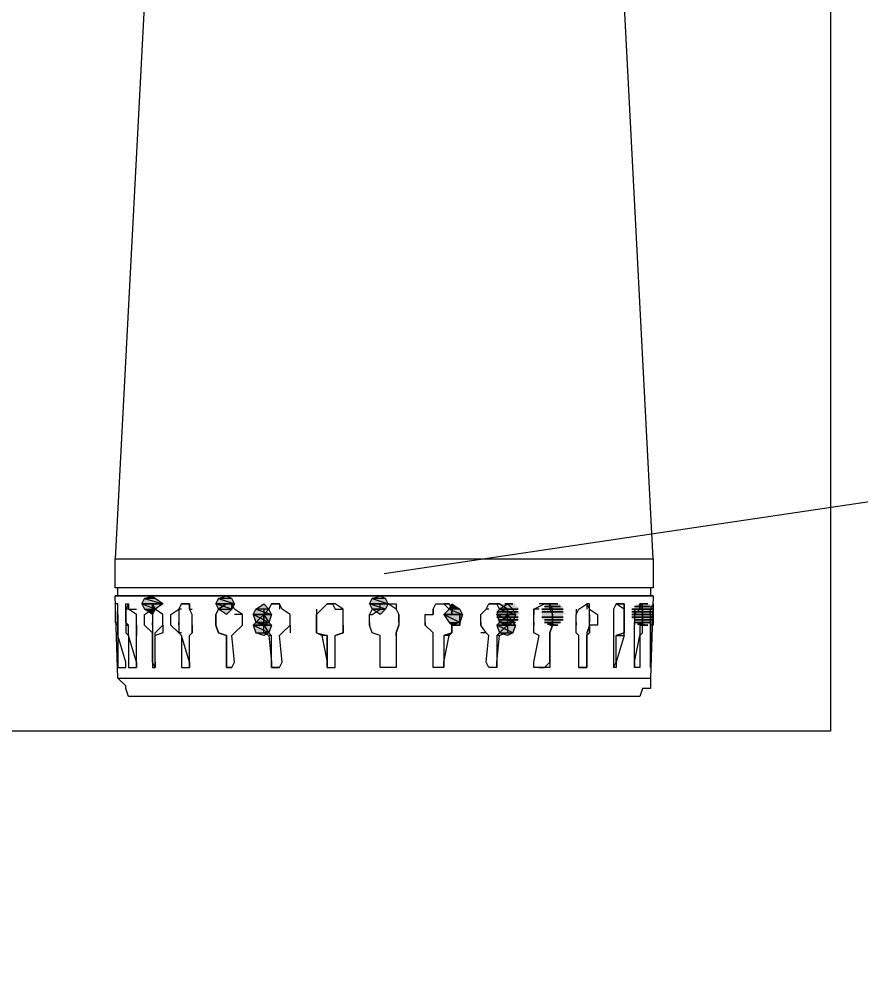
# Model space of a CAD drawing. Header units: millimetres. Extents: x -10178924 to 11692288, y -947381 to 58396.
# Drawn here: x -136140 to -135701, y 10845 to 11348 of the extents above; entities that cross this region are included whole.
import ezdxf
from ezdxf import colors
from ezdxf.entities.mleader import LeaderData, LeaderLine
from ezdxf.math import Vec2, Vec3

# ---------------------------------------------------------------- set-up
doc = ezdxf.new("R2010")
doc.units = ezdxf.units.MM
doc.layers.add('_0', color=7, linetype='Continuous', lineweight=25)
doc.layers.add('PDF _0', color=7, linetype='Continuous', lineweight=9)
doc.layers.add('_надписи канализация', color=7, linetype='Continuous')
doc.styles.add('ISOCPEUR', font='isocpeui.ttf', dxfattribs={"width": 0.9})
doc.styles.add('ТЕКСТ', font='arial.ttf', dxfattribs={"height": 200})

# ---------------------------------------------------------------- blocks, each defined once
blk = doc.blocks.new('_None')

msp = doc.modelspace()

# ---------------------------------------------------------------- linework, layer by layer
at = {"layer": 'PDF _0', "lineweight": 0}
for points in [[(-136565.39, 11759.46), (-135716.2, 11759.46), (-135716.2, 10976.65), (-136565.39, 10976.65)], [(-136089.62, 11051.34), (-136089.62, 11066.55), (-136084.09, 11066.55), (-136078.56, 11066.55), (-136070.26, 11066.55), (-136060.58, 11066.55), (-136049.51, 11066.55), (-136035.68, 11066.55), (-136017.7, 11066.55), (-136003.87, 11066.55), (-135984.51, 11066.55), (-135969.3, 11066.55), (-135948.55, 11066.55), (-135929.19, 11066.55), (-135909.82, 11066.55), (-135894.61, 11066.55), (-135876.63, 11066.55), (-135862.8, 11066.55), (-135848.97, 11066.55), (-135837.9, 11066.55), (-135824.07, 11066.55), (-135818.54, 11066.55), (-135810.24, 11066.55), (-135808.86, 11066.55), (-135808.86, 11051.34)], [(-136089.62, 11040.27), (-136089.62, 11037.51), (-136089.62, 11033.36), (-136088.24, 11031.98), (-136088.24, 11033.36), (-136088.24, 11037.51), (-136088.24, 11033.36), (-136088.24, 11031.98), (-136088.24, 11027.83), (-136088.24, 11026.44), (-136088.24, 11027.83), (-136088.24, 11031.98), (-136088.24, 11037.51), (-136088.24, 11040.27), (-136088.24, 11043.04), (-136089.62, 11043.04)], [(-136074.41, 11045.81), (-136064.73, 11043.04), (-136075.79, 11043.04)], [(-136075.79, 11043.04), (-136074.41, 11040.27), (-136068.88, 11040.27)], [(-136075.79, 11043.04), (-136064.73, 11043.04), (-136068.88, 11040.27)], [(-136070.26, 11047.19), (-136068.88, 11045.81), (-136074.41, 11045.81)], [(-136068.88, 11045.81), (-136074.41, 11045.81), (-136064.73, 11043.04)], [(-136035.68, 11045.81), (-136027.38, 11043.04), (-136037.06, 11043.04)], [(-136037.06, 11043.04), (-136035.68, 11040.27), (-136028.77, 11040.27)], [(-136037.06, 11043.04), (-136027.38, 11043.04), (-136028.77, 11040.27)], [(-136031.53, 11047.19), (-136028.77, 11045.81), (-136035.68, 11045.81)], [(-136028.77, 11045.81), (-136035.68, 11045.81), (-136027.38, 11043.04)], [(-136012.17, 11043.04), (-136009.4, 11040.27), (-136016.32, 11040.27)], [(-135955.46, 11045.81), (-135947.17, 11043.04), (-135956.85, 11043.04)], [(-135956.85, 11043.04), (-135955.46, 11040.27), (-135948.55, 11040.27)], [(-135956.85, 11043.04), (-135947.17, 11043.04), (-135948.55, 11040.27)], [(-135951.32, 11047.19), (-135948.55, 11045.81), (-135955.46, 11045.81)], [(-135948.55, 11045.81), (-135955.46, 11045.81), (-135947.17, 11043.04)], [(-135913.97, 11043.04), (-135909.82, 11040.27), (-135915.36, 11040.27)], [(-135884.93, 11043.04), (-135882.16, 11040.27), (-135889.08, 11040.27)], [(-135861.42, 11040.27), (-135862.8, 11043.04), (-135862.8, 11040.27), (-135861.42, 11037.51)], [(-135808.86, 11031.98), (-135810.24, 11031.98), (-135810.24, 11027.83), (-135810.24, 11026.44), (-135810.24, 11012.61), (-135810.24, 11009.85), (-135810.24, 11012.61), (-135810.24, 11026.44), (-135810.24, 11027.83), (-135810.24, 11031.98), (-135810.24, 11037.51), (-135810.24, 11033.36), (-135810.24, 11031.98), (-135810.24, 11033.36), (-135810.24, 11037.51), (-135810.24, 11040.27), (-135808.86, 11043.04), (-135808.86, 11040.27), (-135808.86, 11037.51)], [(-136084.09, 11037.51), (-136084.09, 11040.27), (-136084.09, 11037.51), (-136084.09, 11033.36)], [(-136074.41, 11040.27), (-136068.88, 11040.27), (-136070.26, 11037.51)], [(-136070.26, 11037.51), (-136070.26, 11033.36), (-136070.26, 11031.98), (-136070.26, 11027.83), (-136074.41, 11031.98), (-136074.41, 11033.36), (-136074.41, 11037.51), (-136070.26, 11040.27)], [(-136056.43, 11037.51), (-136056.43, 11033.36), (-136056.43, 11031.98), (-136056.43, 11027.83), (-136060.58, 11031.98), (-136060.58, 11033.36), (-136060.58, 11037.51), (-136056.43, 11040.27)], [(-136035.68, 11040.27), (-136028.77, 11040.27), (-136031.53, 11037.51)], [(-136016.32, 11040.27), (-136008.02, 11037.51), (-136017.7, 11037.51)], [(-136009.4, 11040.27), (-136016.32, 11040.27), (-136008.02, 11037.51)], [(-135955.46, 11040.27), (-135948.55, 11040.27), (-135951.32, 11037.51)], [(-135915.36, 11040.27), (-135908.44, 11037.51), (-135918.12, 11037.51)], [(-135909.82, 11040.27), (-135915.36, 11040.27), (-135908.44, 11037.51)], [(-135889.08, 11040.27), (-135880.78, 11037.51), (-135890.46, 11037.51)], [(-135882.16, 11040.27), (-135889.08, 11040.27), (-135880.78, 11037.51)], [(-135855.88, 11040.27), (-135866.95, 11040.27), (-135855.88, 11040.27)], [(-135843.44, 11026.44), (-135842.05, 11027.83), (-135842.05, 11031.98), (-135842.05, 11037.51), (-135842.05, 11040.27), (-135837.9, 11037.51), (-135837.9, 11031.98), (-135842.05, 11031.98), (-135843.44, 11027.83)], [(-135808.86, 11040.27), (-135819.93, 11040.27), (-135808.86, 11040.27)], [(-136037.06, 11033.36), (-136037.06, 11031.98), (-136035.68, 11027.83), (-136037.06, 11031.98), (-136037.06, 11033.36), (-136037.06, 11037.51)], [(-136017.7, 11037.51), (-136016.32, 11033.36), (-136009.4, 11033.36)], [(-136017.7, 11037.51), (-136008.02, 11037.51), (-136009.4, 11033.36)], [(-136016.32, 11033.36), (-136008.02, 11031.98), (-136017.7, 11031.98)], [(-136012.17, 11037.51), (-136009.4, 11033.36), (-136016.32, 11033.36)], [(-136016.32, 11033.36), (-136009.4, 11033.36), (-136012.17, 11031.98)], [(-136009.4, 11033.36), (-136016.32, 11033.36), (-136008.02, 11031.98)], [(-136012.17, 11033.36), (-136012.17, 11031.98), (-136012.17, 11033.36), (-136012.17, 11037.51)], [(-135984.51, 11033.36), (-135984.51, 11031.98), (-135984.51, 11027.83), (-135984.51, 11031.98), (-135984.51, 11033.36), (-135984.51, 11037.51)], [(-135918.12, 11037.51), (-135915.36, 11033.36), (-135909.82, 11033.36)], [(-135918.12, 11037.51), (-135908.44, 11037.51), (-135909.82, 11033.36)], [(-135915.36, 11033.36), (-135909.82, 11033.36), (-135913.97, 11031.98)], [(-135890.46, 11037.51), (-135889.08, 11033.36), (-135882.16, 11033.36)], [(-135890.46, 11037.51), (-135880.78, 11037.51), (-135882.16, 11033.36)], [(-135889.08, 11033.36), (-135880.78, 11031.98), (-135890.46, 11031.98)], [(-135884.93, 11037.51), (-135882.16, 11033.36), (-135889.08, 11033.36)], [(-135882.16, 11033.36), (-135889.08, 11033.36), (-135880.78, 11031.98)], [(-135889.08, 11033.36), (-135882.16, 11033.36), (-135884.93, 11031.98)], [(-135880.78, 11033.36), (-135887.69, 11033.36), (-135880.78, 11033.36)], [(-135855.88, 11034.74), (-135865.57, 11034.74), (-135855.88, 11034.74)], [(-135862.8, 11026.44), (-135862.8, 11027.83), (-135861.42, 11031.98), (-135861.42, 11037.51), (-135861.42, 11031.98), (-135862.8, 11027.83)], [(-135808.86, 11034.74), (-135818.54, 11034.74), (-135808.86, 11034.74)], [(-135815.78, 11026.44), (-135814.39, 11027.83), (-135814.39, 11031.98), (-135814.39, 11037.51), (-135814.39, 11031.98), (-135815.78, 11031.98), (-135815.78, 11027.83)], [(-136070.26, 11026.44), (-136070.26, 11027.83), (-136070.26, 11026.44), (-136070.26, 11012.61)], [(-136031.53, 11026.44), (-136031.53, 11012.61), (-136031.53, 11009.85), (-136031.53, 11012.61), (-136031.53, 11026.44), (-136035.68, 11027.83)], [(-136017.7, 11031.98), (-136016.32, 11027.83), (-136009.4, 11027.83)], [(-136017.7, 11031.98), (-136008.02, 11031.98), (-136009.4, 11027.83)], [(-136016.32, 11027.83), (-136009.4, 11027.83), (-136012.17, 11026.44)], [(-135890.46, 11031.98), (-135889.08, 11027.83), (-135882.16, 11027.83)], [(-135890.46, 11031.98), (-135880.78, 11031.98), (-135882.16, 11027.83)], [(-135889.08, 11027.83), (-135882.16, 11027.83), (-135884.93, 11026.44)], [(-135882.16, 11031.98), (-135886.31, 11031.98), (-135882.16, 11031.98)], [(-135858.65, 11031.98), (-135862.8, 11031.98), (-135858.65, 11031.98)], [(-135811.63, 11031.98), (-135815.78, 11031.98), (-135811.63, 11031.98)], [(-136084.09, 11009.85), (-136084.09, 11012.61), (-136088.24, 11026.44), (-136088.24, 11012.61), (-136088.24, 11009.85)], [(-135865.57, 11009.85), (-135862.8, 11012.61), (-135862.8, 11026.44), (-135862.8, 11012.61), (-135862.8, 11009.85)], [(-135843.44, 11012.61), (-135843.44, 11009.85), (-135843.44, 11012.61), (-135843.44, 11026.44)], [(-135828.22, 11026.44), (-135824.07, 11026.44), (-135828.22, 11012.61)]]:
    msp.add_lwpolyline(points, close=True, dxfattribs=at)
for points in [[(-135808.86, 11066.55), (-135824.07, 11358.38), (-135824.07, 11361.14), (-135824.07, 11363.91), (-135828.22, 11363.91), (-136070.26, 11363.91), (-136074.41, 11361.14), (-136074.41, 11358.38), (-136089.62, 11066.55)], [(-136088.24, 11047.19), (-136088.24, 11051.34)], [(-135810.24, 11051.34), (-135810.24, 11047.19)], [(-136088.24, 11004.32), (-136089.62, 11047.19), (-136088.24, 11047.19), (-136084.09, 11047.19), (-136078.56, 11047.19), (-136070.26, 11047.19), (-136064.73, 11047.19), (-136055.04, 11047.19), (-136042.6, 11047.19), (-136031.53, 11047.19), (-136017.7, 11047.19), (-136008.02, 11047.19), (-135990.04, 11047.19), (-135978.98, 11047.19), (-135965.15, 11047.19), (-135948.55, 11047.19), (-135931.95, 11047.19), (-135918.12, 11047.19), (-135904.29, 11047.19), (-135890.46, 11047.19), (-135876.63, 11047.19), (-135862.8, 11047.19), (-135854.5, 11047.19), (-135843.44, 11047.19), (-135833.76, 11047.19), (-135824.07, 11047.19), (-135818.54, 11047.19), (-135814.39, 11047.19), (-135810.24, 11047.19), (-135808.86, 11047.19), (-135810.24, 11004.32), (-135810.24, 11000.17), (-135810.24, 10998.78), (-135814.39, 10998.78), (-135815.78, 10994.63), (-135818.54, 10994.63), (-135821.31, 10994.63), (-135828.22, 10994.63), (-135833.76, 10994.63), (-135842.05, 10994.63), (-135843.44, 10994.63), (-135851.74, 10994.63), (-135854.5, 10994.63), (-135861.42, 10994.63), (-135865.57, 10994.63), (-135871.1, 10994.63), (-135876.63, 10994.63), (-135882.16, 10994.63), (-135889.08, 10994.63), (-135894.61, 10994.63), (-135898.76, 10994.63), (-135904.29, 10994.63), (-135909.82, 10994.63), (-135918.12, 10994.63), (-135923.65, 10994.63), (-135929.19, 10994.63), (-135936.1, 10994.63), (-135941.63, 10994.63), (-135947.17, 10994.63), (-135951.32, 10994.63), (-135956.85, 10994.63), (-135965.15, 10994.63), (-135970.68, 10994.63), (-135976.21, 10994.63), (-135981.74, 10994.63), (-135988.66, 10994.63), (-135994.19, 10994.63), (-135998.34, 10994.63), (-136003.87, 10994.63), (-136012.17, 10994.63), (-136017.7, 10994.63), (-136023.23, 10994.63), (-136028.77, 10994.63), (-136035.68, 10994.63), (-136041.21, 10994.63), (-136045.36, 10994.63), (-136050.9, 10994.63), (-136056.43, 10994.63), (-136064.73, 10994.63), (-136070.26, 10994.63), (-136075.79, 10994.63), (-136082.71, 10994.63), (-136084.09, 10998.78), (-136084.09, 11000.17), (-136088.24, 11004.32), (-136084.09, 11004.32), (-136078.56, 11004.32), (-136074.41, 11004.32), (-136068.88, 11004.32), (-136060.58, 11004.32), (-136050.9, 11004.32), (-136041.21, 11004.32), (-136031.53, 11004.32), (-136017.7, 11004.32), (-136003.87, 11004.32), (-135990.04, 11004.32), (-135978.98, 11004.32), (-135965.15, 11004.32), (-135948.55, 11004.32), (-135936.1, 11004.32), (-135918.12, 11004.32), (-135904.29, 11004.32), (-135890.46, 11004.32), (-135880.78, 11004.32), (-135865.57, 11004.32), (-135857.27, 11004.32), (-135847.59, 11004.32), (-135837.9, 11004.32), (-135829.61, 11004.32), (-135824.07, 11004.32), (-135818.54, 11004.32), (-135814.39, 11004.32), (-135810.24, 11004.32)], [(-135808.86, 11047.19), (-136089.62, 11047.19)], [(-136084.09, 11033.36), (-136084.09, 11031.98), (-136082.71, 11031.98), (-136084.09, 11033.36), (-136084.09, 11031.98), (-136084.09, 11027.83), (-136082.71, 11026.44), (-136082.71, 11012.61), (-136082.71, 11009.85), (-136078.56, 11009.85), (-136078.56, 11012.61), (-136078.56, 11009.85), (-136078.56, 11012.61), (-136078.56, 11026.44), (-136078.56, 11027.83), (-136078.56, 11031.98), (-136078.56, 11037.51), (-136082.71, 11040.27), (-136082.71, 11043.04), (-136084.09, 11040.27), (-136084.09, 11043.04), (-136082.71, 11043.04), (-136082.71, 11040.27), (-136078.56, 11040.27)], [(-136068.88, 11012.61), (-136068.88, 11009.85), (-136070.26, 11012.61), (-136070.26, 11009.85), (-136068.88, 11009.85), (-136068.88, 11012.61), (-136068.88, 11026.44), (-136068.88, 11027.83), (-136064.73, 11031.98), (-136064.73, 11037.51), (-136068.88, 11040.27), (-136070.26, 11043.04), (-136070.26, 11040.27), (-136070.26, 11043.04), (-136068.88, 11040.27)], [(-136050.9, 11012.61), (-136055.04, 11026.44), (-136056.43, 11027.83), (-136055.04, 11026.44), (-136055.04, 11012.61), (-136055.04, 11009.85), (-136050.9, 11009.85), (-136050.9, 11012.61), (-136050.9, 11009.85), (-136050.9, 11012.61), (-136050.9, 11026.44), (-136049.51, 11027.83), (-136049.51, 11031.98), (-136049.51, 11037.51), (-136050.9, 11040.27), (-136050.9, 11043.04), (-136055.04, 11043.04), (-136050.9, 11043.04), (-136050.9, 11040.27), (-136049.51, 11040.27)], [(-136056.43, 11040.27), (-136055.04, 11043.04), (-136056.43, 11040.27)], [(-136035.68, 11040.27), (-136031.53, 11043.04), (-136035.68, 11040.27)], [(-136028.77, 11009.85), (-136031.53, 11009.85), (-136028.77, 11009.85), (-136027.38, 11012.61), (-136028.77, 11026.44), (-136027.38, 11027.83), (-136023.23, 11031.98), (-136023.23, 11037.51), (-136027.38, 11040.27), (-136028.77, 11043.04), (-136031.53, 11043.04)], [(-136028.77, 11040.27), (-136028.77, 11043.04)], [(-136009.4, 11040.27), (-136008.02, 11043.04), (-136009.4, 11040.27)], [(-136003.87, 11009.85), (-136008.02, 11009.85), (-136003.87, 11009.85), (-136002.49, 11012.61), (-136003.87, 11026.44), (-136002.49, 11027.83), (-135998.34, 11031.98), (-135998.34, 11037.51), (-136002.49, 11040.27), (-136003.87, 11043.04), (-136008.02, 11043.04), (-136003.87, 11043.04), (-136003.87, 11040.27)], [(-135981.74, 11040.27), (-135978.98, 11043.04), (-135981.74, 11040.27)], [(-135978.98, 11009.85), (-135976.21, 11009.85), (-135974.83, 11009.85), (-135974.83, 11012.61), (-135974.83, 11026.44), (-135970.68, 11027.83), (-135970.68, 11031.98), (-135970.68, 11037.51), (-135970.68, 11040.27), (-135974.83, 11043.04), (-135978.98, 11043.04), (-135976.21, 11043.04), (-135974.83, 11040.27), (-135970.68, 11040.27)], [(-135943.02, 11026.44), (-135943.02, 11012.61), (-135943.02, 11009.85), (-135947.17, 11009.85), (-135948.55, 11009.85), (-135951.32, 11009.85), (-135951.32, 11012.61), (-135951.32, 11026.44), (-135955.46, 11027.83), (-135956.85, 11031.98), (-135956.85, 11033.36), (-135956.85, 11037.51), (-135955.46, 11037.51), (-135951.32, 11040.27), (-135951.32, 11043.04), (-135948.55, 11043.04), (-135943.02, 11043.04), (-135943.02, 11040.27), (-135941.63, 11037.51), (-135941.63, 11031.98), (-135943.02, 11027.83), (-135943.02, 11026.44), (-135943.02, 11027.83), (-135941.63, 11031.98)], [(-135943.02, 11040.27), (-135947.17, 11043.04), (-135948.55, 11043.04)], [(-135918.12, 11009.85), (-135918.12, 11012.61), (-135915.36, 11026.44), (-135918.12, 11026.44), (-135918.12, 11012.61), (-135918.12, 11009.85), (-135922.27, 11009.85), (-135923.65, 11009.85), (-135923.65, 11012.61), (-135923.65, 11026.44), (-135923.65, 11027.83), (-135927.8, 11031.98), (-135927.8, 11033.36), (-135927.8, 11037.51), (-135923.65, 11037.51), (-135923.65, 11040.27), (-135922.27, 11043.04), (-135918.12, 11043.04), (-135915.36, 11043.04), (-135913.97, 11040.27), (-135915.36, 11043.04), (-135918.12, 11043.04), (-135915.36, 11040.27), (-135913.97, 11040.27), (-135913.97, 11037.51), (-135913.97, 11040.27)], [(-135890.46, 11012.61), (-135890.46, 11009.85), (-135890.46, 11012.61), (-135889.08, 11026.44), (-135890.46, 11026.44), (-135890.46, 11012.61), (-135890.46, 11009.85), (-135894.61, 11009.85), (-135895.99, 11012.61), (-135894.61, 11026.44), (-135895.99, 11027.83), (-135898.76, 11031.98), (-135898.76, 11033.36), (-135898.76, 11037.51), (-135895.99, 11040.27), (-135894.61, 11043.04), (-135890.46, 11043.04), (-135889.08, 11043.04), (-135890.46, 11043.04)], [(-135884.93, 11040.27), (-135889.08, 11040.27), (-135890.46, 11043.04), (-135894.61, 11043.04)], [(-135889.08, 11043.04), (-135884.93, 11040.27), (-135889.08, 11043.04)], [(-135882.16, 11043.04), (-135886.31, 11043.04), (-135882.16, 11043.04)], [(-135868.33, 11009.85), (-135865.57, 11009.85), (-135868.33, 11009.85), (-135871.1, 11009.85), (-135871.1, 11012.61), (-135868.33, 11026.44), (-135871.1, 11027.83), (-135871.1, 11031.98), (-135871.1, 11033.36), (-135871.1, 11037.51), (-135871.1, 11040.27), (-135865.57, 11043.04), (-135862.8, 11043.04), (-135865.57, 11043.04)], [(-135862.8, 11040.27), (-135862.8, 11043.04), (-135865.57, 11043.04), (-135868.33, 11043.04)], [(-135858.65, 11043.04), (-135862.8, 11043.04), (-135858.65, 11043.04)], [(-135843.44, 11009.85), (-135847.59, 11009.85), (-135843.44, 11009.85), (-135847.59, 11009.85), (-135847.59, 11012.61), (-135847.59, 11026.44), (-135848.97, 11027.83), (-135848.97, 11031.98), (-135848.97, 11033.36), (-135848.97, 11037.51), (-135847.59, 11040.27), (-135843.44, 11043.04), (-135842.05, 11040.27), (-135842.05, 11043.04), (-135843.44, 11043.04), (-135843.44, 11040.27)], [(-135824.07, 11040.27), (-135828.22, 11043.04), (-135824.07, 11043.04), (-135828.22, 11043.04), (-135829.61, 11040.27), (-135829.61, 11037.51), (-135829.61, 11033.36), (-135829.61, 11031.98), (-135829.61, 11027.83), (-135829.61, 11026.44), (-135829.61, 11012.61), (-135829.61, 11009.85), (-135828.22, 11012.61), (-135828.22, 11009.85), (-135829.61, 11009.85)], [(-135824.07, 11026.44), (-135824.07, 11027.83), (-135824.07, 11031.98), (-135824.07, 11037.51), (-135824.07, 11040.27), (-135824.07, 11043.04), (-135824.07, 11040.27), (-135824.07, 11037.51), (-135824.07, 11031.98), (-135824.07, 11027.83), (-135828.22, 11026.44), (-135824.07, 11027.83), (-135824.07, 11031.98)], [(-135815.78, 11040.27), (-135815.78, 11043.04), (-135814.39, 11040.27), (-135814.39, 11043.04), (-135815.78, 11043.04), (-135815.78, 11040.27), (-135818.54, 11037.51), (-135818.54, 11033.36), (-135818.54, 11031.98)], [(-135811.63, 11043.04), (-135815.78, 11043.04), (-135811.63, 11043.04)], [(-136082.71, 11040.27), (-136084.09, 11040.27), (-136084.09, 11037.51)], [(-136070.26, 11040.27), (-136070.26, 11037.51)], [(-136055.04, 11040.27), (-136056.43, 11040.27), (-136056.43, 11037.51)], [(-136037.06, 11037.51), (-136035.68, 11040.27), (-136037.06, 11037.51)], [(-136035.68, 11040.27), (-136037.06, 11037.51)], [(-136012.17, 11037.51), (-136009.4, 11040.27), (-136012.17, 11037.51)], [(-136012.17, 11040.27), (-136012.17, 11037.51)], [(-135984.51, 11037.51), (-135981.74, 11040.27), (-135984.51, 11037.51)], [(-135984.51, 11040.27), (-135984.51, 11037.51)], [(-135951.32, 11040.27), (-135955.46, 11040.27), (-135956.85, 11037.51)], [(-135923.65, 11040.27), (-135923.65, 11037.51)], [(-135894.61, 11040.27), (-135895.99, 11040.27), (-135898.76, 11037.51)], [(-135879.4, 11038.89), (-135890.46, 11038.89), (-135879.4, 11038.89)], [(-135879.4, 11038.89), (-135890.46, 11038.89), (-135879.4, 11038.89)], [(-135879.4, 11040.27), (-135889.08, 11040.27), (-135879.4, 11040.27)], [(-135879.4, 11040.27), (-135889.08, 11040.27), (-135879.4, 11040.27)], [(-135884.93, 11040.27), (-135884.93, 11037.51), (-135884.93, 11040.27)], [(-135868.33, 11040.27), (-135871.1, 11040.27), (-135871.1, 11037.51)], [(-135855.88, 11038.89), (-135866.95, 11038.89), (-135855.88, 11038.89)], [(-135855.88, 11038.89), (-135866.95, 11038.89), (-135855.88, 11038.89)], [(-135857.27, 11041.66), (-135865.57, 11041.66), (-135857.27, 11041.66)], [(-135848.97, 11040.27), (-135848.97, 11037.51)], [(-135829.61, 11040.27), (-135829.61, 11037.51)], [(-135808.86, 11038.89), (-135819.93, 11038.89), (-135808.86, 11038.89)], [(-135808.86, 11038.89), (-135819.93, 11038.89), (-135808.86, 11038.89)], [(-135810.24, 11041.66), (-135818.54, 11041.66), (-135810.24, 11041.66)], [(-135818.54, 11040.27), (-135818.54, 11037.51)], [(-135814.39, 11040.27), (-135814.39, 11037.51), (-135814.39, 11040.27)], [(-136078.56, 11033.36), (-136078.56, 11037.51)], [(-136070.26, 11031.98), (-136070.26, 11033.36)], [(-136064.73, 11033.36), (-136064.73, 11037.51)], [(-136056.43, 11031.98), (-136056.43, 11033.36)], [(-136049.51, 11033.36), (-136049.51, 11037.51)], [(-136037.06, 11031.98), (-136037.06, 11033.36)], [(-136023.23, 11033.36), (-136023.23, 11037.51), (-136027.38, 11037.51)], [(-136012.17, 11031.98), (-136012.17, 11033.36)], [(-135998.34, 11033.36), (-135998.34, 11037.51)], [(-135984.51, 11031.98), (-135984.51, 11033.36)], [(-135970.68, 11033.36), (-135970.68, 11037.51)], [(-135956.85, 11033.36), (-135956.85, 11031.98)], [(-135941.63, 11033.36), (-135941.63, 11037.51)], [(-135927.8, 11033.36), (-135927.8, 11031.98)], [(-135915.36, 11026.44), (-135913.97, 11027.83), (-135913.97, 11031.98), (-135909.82, 11031.98), (-135909.82, 11037.51), (-135909.82, 11031.98), (-135913.97, 11031.98), (-135913.97, 11027.83), (-135918.12, 11026.44), (-135913.97, 11027.83), (-135913.97, 11031.98), (-135909.82, 11031.98)], [(-135913.97, 11037.51), (-135909.82, 11037.51), (-135913.97, 11037.51)], [(-135909.82, 11033.36), (-135909.82, 11037.51)], [(-135898.76, 11033.36), (-135898.76, 11031.98)], [(-135889.08, 11027.83), (-135890.46, 11026.44), (-135889.08, 11027.83), (-135884.93, 11031.98), (-135884.93, 11037.51), (-135884.93, 11031.98), (-135884.93, 11027.83), (-135889.08, 11026.44)], [(-135879.4, 11036.13), (-135890.46, 11036.13), (-135879.4, 11036.13)], [(-135879.4, 11036.13), (-135890.46, 11036.13), (-135879.4, 11036.13)], [(-135879.4, 11034.74), (-135889.08, 11034.74), (-135879.4, 11034.74)], [(-135879.4, 11034.74), (-135889.08, 11034.74), (-135879.4, 11034.74)], [(-135884.93, 11033.36), (-135884.93, 11037.51)], [(-135871.1, 11033.36), (-135871.1, 11031.98)], [(-135855.88, 11036.13), (-135866.95, 11036.13), (-135855.88, 11036.13)], [(-135855.88, 11036.13), (-135866.95, 11036.13), (-135855.88, 11036.13)], [(-135857.27, 11033.36), (-135865.57, 11033.36), (-135857.27, 11033.36)], [(-135857.27, 11033.36), (-135865.57, 11033.36), (-135857.27, 11033.36)], [(-135861.42, 11033.36), (-135861.42, 11037.51)], [(-135848.97, 11033.36), (-135848.97, 11031.98)], [(-135842.05, 11037.51), (-135842.05, 11033.36)], [(-135829.61, 11033.36), (-135829.61, 11031.98)], [(-135824.07, 11037.51), (-135824.07, 11033.36)], [(-135808.86, 11037.51), (-135819.93, 11037.51), (-135808.86, 11037.51)], [(-135808.86, 11036.13), (-135819.93, 11036.13), (-135808.86, 11036.13)], [(-135808.86, 11036.13), (-135819.93, 11036.13), (-135808.86, 11036.13)], [(-135818.54, 11012.61), (-135815.78, 11026.44), (-135815.78, 11012.61), (-135815.78, 11009.85), (-135818.54, 11009.85), (-135818.54, 11012.61), (-135818.54, 11026.44), (-135818.54, 11027.83), (-135818.54, 11031.98), (-135818.54, 11033.36)], [(-135810.24, 11033.36), (-135818.54, 11033.36), (-135810.24, 11033.36)], [(-135810.24, 11033.36), (-135818.54, 11033.36), (-135810.24, 11033.36)], [(-135814.39, 11037.51), (-135814.39, 11033.36)], [(-136078.56, 11012.61), (-136082.71, 11026.44), (-136082.71, 11027.83), (-136082.71, 11031.98)], [(-136078.56, 11031.98), (-136078.56, 11027.83), (-136078.56, 11026.44)], [(-136064.73, 11031.98), (-136064.73, 11027.83), (-136068.88, 11026.44)], [(-136055.04, 11027.83), (-136056.43, 11027.83)], [(-136049.51, 11031.98), (-136049.51, 11027.83), (-136050.9, 11026.44)], [(-136023.23, 11031.98), (-136027.38, 11027.83), (-136028.77, 11026.44)], [(-136009.4, 11026.44), (-136012.17, 11027.83), (-136012.17, 11031.98), (-136009.4, 11027.83), (-136008.02, 11026.44), (-136009.4, 11026.44), (-136008.02, 11012.61), (-136008.02, 11009.85), (-136008.02, 11012.61), (-136008.02, 11026.44)], [(-136009.4, 11027.83), (-136012.17, 11027.83)], [(-136002.49, 11027.83), (-136003.87, 11026.44)], [(-135998.34, 11031.98), (-135998.34, 11027.83)], [(-135981.74, 11026.44), (-135984.51, 11027.83), (-135978.98, 11026.44), (-135981.74, 11026.44), (-135978.98, 11012.61), (-135978.98, 11009.85), (-135978.98, 11012.61), (-135978.98, 11026.44), (-135978.98, 11012.61)], [(-135970.68, 11031.98), (-135970.68, 11027.83), (-135974.83, 11026.44)], [(-135895.99, 11027.83), (-135898.76, 11027.83)], [(-135843.44, 11027.83), (-135843.44, 11026.44)], [(-135842.05, 11031.98), (-135842.05, 11027.83)], [(-135815.78, 11031.98), (-135815.78, 11027.83), (-135815.78, 11026.44)], [(-135922.27, 11009.85), (-135923.65, 11009.85), (-135923.65, 11012.61)], [(-135818.54, 11009.85), (-135818.54, 11012.61), (-135818.54, 11009.85)]]:
    msp.add_lwpolyline(points, dxfattribs=at)
at = {"layer": 'PDF _0', "transparency": 33554559}
for points in [[(-136074.41, 11045.81), (-136064.73, 11043.04), (-136075.79, 11043.04)], [(-136075.79, 11043.04), (-136068.88, 11040.27), (-136074.41, 11040.27)], [(-136075.79, 11043.04), (-136064.73, 11043.04), (-136068.88, 11040.27)], [(-136070.26, 11047.19), (-136068.88, 11045.81), (-136074.41, 11045.81)], [(-136068.88, 11045.81), (-136074.41, 11045.81), (-136064.73, 11043.04)], [(-136035.68, 11045.81), (-136027.38, 11043.04), (-136037.06, 11043.04)], [(-136037.06, 11043.04), (-136028.77, 11040.27), (-136035.68, 11040.27)], [(-136037.06, 11043.04), (-136027.38, 11043.04), (-136028.77, 11040.27)], [(-136031.53, 11047.19), (-136028.77, 11045.81), (-136035.68, 11045.81)], [(-136028.77, 11045.81), (-136035.68, 11045.81), (-136027.38, 11043.04)], [(-136012.17, 11043.04), (-136009.4, 11040.27), (-136016.32, 11040.27)], [(-135955.46, 11045.81), (-135947.17, 11043.04), (-135956.85, 11043.04)], [(-135956.85, 11043.04), (-135948.55, 11040.27), (-135955.46, 11040.27)], [(-135956.85, 11043.04), (-135947.17, 11043.04), (-135948.55, 11040.27)], [(-135951.32, 11047.19), (-135948.55, 11045.81), (-135955.46, 11045.81)], [(-135948.55, 11045.81), (-135955.46, 11045.81), (-135947.17, 11043.04)], [(-135913.97, 11043.04), (-135909.82, 11040.27), (-135915.36, 11040.27)], [(-135884.93, 11043.04), (-135882.16, 11040.27), (-135889.08, 11040.27)], [(-135887.69, 11043.04), (-135882.16, 11043.04), (-135886.31, 11043.04)], [(-135880.78, 11043.04), (-135880.78, 11043.04), (-135887.69, 11043.04)], [(-135880.78, 11043.04), (-135887.69, 11043.04), (-135882.16, 11043.04)], [(-135880.78, 11043.04), (-135887.69, 11043.04), (-135880.78, 11041.66)], [(-135887.69, 11043.04), (-135880.78, 11041.66), (-135887.69, 11041.66)], [(-135883.55, 11043.04), (-135884.93, 11043.04), (-135886.31, 11043.04)], [(-135886.31, 11043.04), (-135882.16, 11043.04), (-135882.16, 11043.04)], [(-135882.16, 11043.04), (-135882.16, 11043.04), (-135886.31, 11043.04)], [(-135882.16, 11043.04), (-135886.31, 11043.04), (-135883.55, 11043.04)], [(-135886.31, 11043.04), (-135882.16, 11043.04), (-135882.16, 11043.04)], [(-135884.93, 11043.04), (-135883.55, 11043.04), (-135883.55, 11043.04)], [(-135883.55, 11043.04), (-135883.55, 11043.04), (-135884.93, 11043.04)], [(-135864.18, 11043.04), (-135857.27, 11041.66), (-135865.57, 11041.66)], [(-135864.18, 11043.04), (-135858.65, 11043.04), (-135862.8, 11043.04)], [(-135857.27, 11043.04), (-135857.27, 11043.04), (-135864.18, 11043.04)], [(-135857.27, 11043.04), (-135864.18, 11043.04), (-135858.65, 11043.04)], [(-135857.27, 11043.04), (-135864.18, 11043.04), (-135857.27, 11041.66)], [(-135860.03, 11043.04), (-135861.42, 11043.04), (-135862.8, 11043.04)], [(-135862.8, 11043.04), (-135858.65, 11043.04), (-135858.65, 11043.04)], [(-135858.65, 11043.04), (-135858.65, 11043.04), (-135862.8, 11043.04)], [(-135858.65, 11043.04), (-135862.8, 11043.04), (-135860.03, 11043.04)], [(-135862.8, 11043.04), (-135858.65, 11043.04), (-135858.65, 11043.04)], [(-135861.42, 11043.04), (-135860.03, 11043.04), (-135860.03, 11043.04)], [(-135860.03, 11043.04), (-135860.03, 11043.04), (-135861.42, 11043.04)], [(-135817.16, 11043.04), (-135810.24, 11041.66), (-135818.54, 11041.66)], [(-135817.16, 11043.04), (-135811.63, 11043.04), (-135815.78, 11043.04)], [(-135810.24, 11043.04), (-135810.24, 11043.04), (-135817.16, 11043.04)], [(-135810.24, 11043.04), (-135817.16, 11043.04), (-135811.63, 11043.04)], [(-135810.24, 11043.04), (-135817.16, 11043.04), (-135810.24, 11041.66)], [(-135813.01, 11043.04), (-135814.39, 11043.04), (-135815.78, 11043.04)], [(-135815.78, 11043.04), (-135811.63, 11043.04), (-135811.63, 11043.04)], [(-135811.63, 11043.04), (-135811.63, 11043.04), (-135815.78, 11043.04)], [(-135811.63, 11043.04), (-135815.78, 11043.04), (-135813.01, 11043.04)], [(-135815.78, 11043.04), (-135811.63, 11043.04), (-135811.63, 11043.04)], [(-135814.39, 11043.04), (-135813.01, 11043.04), (-135813.01, 11043.04)], [(-135813.01, 11043.04), (-135813.01, 11043.04), (-135814.39, 11043.04)], [(-136068.88, 11040.27), (-136074.41, 11040.27), (-136070.26, 11037.51)], [(-136028.77, 11040.27), (-136035.68, 11040.27), (-136031.53, 11037.51)], [(-136016.32, 11040.27), (-136008.02, 11037.51), (-136017.7, 11037.51)], [(-136009.4, 11040.27), (-136016.32, 11040.27), (-136008.02, 11037.51)], [(-135948.55, 11040.27), (-135955.46, 11040.27), (-135951.32, 11037.51)], [(-135915.36, 11040.27), (-135908.44, 11037.51), (-135918.12, 11037.51)], [(-135909.82, 11040.27), (-135915.36, 11040.27), (-135908.44, 11037.51)], [(-135889.08, 11040.27), (-135880.78, 11037.51), (-135890.46, 11037.51)], [(-135889.08, 11040.27), (-135879.4, 11040.27), (-135890.46, 11040.27)], [(-135879.4, 11040.27), (-135890.46, 11040.27), (-135879.4, 11038.89)], [(-135890.46, 11040.27), (-135879.4, 11038.89), (-135890.46, 11038.89)], [(-135890.46, 11038.89), (-135879.4, 11038.89), (-135879.4, 11038.89)], [(-135879.4, 11038.89), (-135879.4, 11038.89), (-135890.46, 11038.89)], [(-135879.4, 11038.89), (-135890.46, 11038.89), (-135878.01, 11037.51)], [(-135890.46, 11038.89), (-135878.01, 11037.51), (-135890.46, 11037.51)], [(-135880.78, 11041.66), (-135887.69, 11041.66), (-135889.08, 11041.66)], [(-135879.4, 11041.66), (-135879.4, 11041.66), (-135889.08, 11041.66)], [(-135879.4, 11041.66), (-135889.08, 11041.66), (-135880.78, 11041.66)], [(-135879.4, 11041.66), (-135889.08, 11041.66), (-135879.4, 11040.27)], [(-135889.08, 11041.66), (-135879.4, 11040.27), (-135889.08, 11040.27)], [(-135882.16, 11040.27), (-135889.08, 11040.27), (-135880.78, 11037.51)], [(-135889.08, 11040.27), (-135879.4, 11040.27), (-135879.4, 11040.27)], [(-135887.69, 11041.66), (-135880.78, 11041.66), (-135880.78, 11041.66)], [(-135855.88, 11040.27), (-135865.57, 11040.27), (-135866.95, 11040.27)], [(-135855.88, 11040.27), (-135855.88, 11040.27), (-135866.95, 11040.27)], [(-135855.88, 11040.27), (-135866.95, 11040.27), (-135855.88, 11038.89)], [(-135866.95, 11040.27), (-135855.88, 11038.89), (-135866.95, 11038.89)], [(-135866.95, 11038.89), (-135855.88, 11038.89), (-135855.88, 11038.89)], [(-135855.88, 11038.89), (-135855.88, 11038.89), (-135866.95, 11038.89)], [(-135855.88, 11038.89), (-135866.95, 11038.89), (-135854.5, 11037.51)], [(-135866.95, 11038.89), (-135854.5, 11037.51), (-135866.95, 11037.51)], [(-135865.57, 11041.66), (-135857.27, 11041.66), (-135857.27, 11041.66)], [(-135855.88, 11041.66), (-135855.88, 11041.66), (-135865.57, 11041.66)], [(-135855.88, 11041.66), (-135865.57, 11041.66), (-135857.27, 11041.66)], [(-135855.88, 11041.66), (-135865.57, 11041.66), (-135855.88, 11040.27)], [(-135865.57, 11041.66), (-135855.88, 11040.27), (-135865.57, 11040.27)], [(-135865.57, 11040.27), (-135855.88, 11040.27), (-135855.88, 11040.27)], [(-135808.86, 11040.27), (-135818.54, 11040.27), (-135819.93, 11040.27)], [(-135808.86, 11040.27), (-135808.86, 11040.27), (-135819.93, 11040.27)], [(-135808.86, 11040.27), (-135819.93, 11040.27), (-135808.86, 11038.89)], [(-135819.93, 11040.27), (-135808.86, 11038.89), (-135819.93, 11038.89)], [(-135819.93, 11038.89), (-135808.86, 11038.89), (-135808.86, 11038.89)], [(-135808.86, 11038.89), (-135808.86, 11038.89), (-135819.93, 11038.89)], [(-135808.86, 11038.89), (-135819.93, 11038.89), (-135808.86, 11037.51)], [(-135819.93, 11038.89), (-135808.86, 11037.51), (-135819.93, 11037.51)], [(-135818.54, 11041.66), (-135810.24, 11041.66), (-135810.24, 11041.66)], [(-135808.86, 11041.66), (-135808.86, 11041.66), (-135818.54, 11041.66)], [(-135808.86, 11041.66), (-135818.54, 11041.66), (-135810.24, 11041.66)], [(-135808.86, 11041.66), (-135818.54, 11041.66), (-135808.86, 11040.27)], [(-135818.54, 11041.66), (-135808.86, 11040.27), (-135818.54, 11040.27)], [(-135818.54, 11040.27), (-135808.86, 11040.27), (-135808.86, 11040.27)], [(-136017.7, 11037.51), (-136009.4, 11033.36), (-136016.32, 11033.36)], [(-136017.7, 11037.51), (-136008.02, 11037.51), (-136009.4, 11033.36)], [(-136016.32, 11033.36), (-136008.02, 11031.98), (-136017.7, 11031.98)], [(-136012.17, 11037.51), (-136009.4, 11033.36), (-136016.32, 11033.36)], [(-136009.4, 11033.36), (-136016.32, 11033.36), (-136012.17, 11031.98)], [(-136009.4, 11033.36), (-136016.32, 11033.36), (-136008.02, 11031.98)], [(-135918.12, 11037.51), (-135909.82, 11033.36), (-135915.36, 11033.36)], [(-135918.12, 11037.51), (-135908.44, 11037.51), (-135909.82, 11033.36)], [(-135909.82, 11033.36), (-135915.36, 11033.36), (-135913.97, 11031.98)], [(-135890.46, 11037.51), (-135882.16, 11033.36), (-135889.08, 11033.36)], [(-135890.46, 11037.51), (-135880.78, 11037.51), (-135882.16, 11033.36)], [(-135879.4, 11037.51), (-135879.4, 11037.51), (-135890.46, 11037.51)], [(-135879.4, 11037.51), (-135890.46, 11037.51), (-135878.01, 11037.51)], [(-135879.4, 11037.51), (-135890.46, 11037.51), (-135879.4, 11036.13)], [(-135890.46, 11037.51), (-135879.4, 11036.13), (-135890.46, 11036.13)], [(-135890.46, 11036.13), (-135879.4, 11036.13), (-135879.4, 11036.13)], [(-135879.4, 11036.13), (-135879.4, 11036.13), (-135890.46, 11036.13)], [(-135879.4, 11036.13), (-135890.46, 11036.13), (-135879.4, 11034.74)], [(-135890.46, 11036.13), (-135879.4, 11034.74), (-135889.08, 11034.74)], [(-135889.08, 11033.36), (-135880.78, 11031.98), (-135890.46, 11031.98)], [(-135884.93, 11037.51), (-135882.16, 11033.36), (-135889.08, 11033.36)], [(-135889.08, 11034.74), (-135879.4, 11034.74), (-135879.4, 11034.74)], [(-135879.4, 11034.74), (-135879.4, 11034.74), (-135889.08, 11034.74)], [(-135879.4, 11034.74), (-135889.08, 11034.74), (-135880.78, 11033.36)], [(-135889.08, 11034.74), (-135880.78, 11033.36), (-135889.08, 11033.36)], [(-135882.16, 11033.36), (-135889.08, 11033.36), (-135880.78, 11031.98)], [(-135882.16, 11033.36), (-135889.08, 11033.36), (-135884.93, 11031.98)], [(-135880.78, 11033.36), (-135889.08, 11033.36), (-135887.69, 11033.36)], [(-135889.08, 11033.36), (-135880.78, 11033.36), (-135880.78, 11033.36)], [(-135880.78, 11033.36), (-135880.78, 11033.36), (-135887.69, 11033.36)], [(-135880.78, 11033.36), (-135887.69, 11033.36), (-135882.16, 11031.98)], [(-135887.69, 11033.36), (-135882.16, 11031.98), (-135887.69, 11031.98)], [(-135855.88, 11037.51), (-135855.88, 11037.51), (-135866.95, 11037.51)], [(-135855.88, 11037.51), (-135866.95, 11037.51), (-135854.5, 11037.51)], [(-135855.88, 11037.51), (-135866.95, 11037.51), (-135855.88, 11036.13)], [(-135866.95, 11037.51), (-135855.88, 11036.13), (-135866.95, 11036.13)], [(-135866.95, 11036.13), (-135855.88, 11036.13), (-135855.88, 11036.13)], [(-135855.88, 11036.13), (-135855.88, 11036.13), (-135866.95, 11036.13)], [(-135855.88, 11036.13), (-135866.95, 11036.13), (-135855.88, 11034.74)], [(-135866.95, 11036.13), (-135855.88, 11034.74), (-135866.95, 11034.74)], [(-135855.88, 11034.74), (-135866.95, 11034.74), (-135865.57, 11034.74)], [(-135866.95, 11034.74), (-135855.88, 11034.74), (-135855.88, 11034.74)], [(-135855.88, 11034.74), (-135855.88, 11034.74), (-135865.57, 11034.74)], [(-135855.88, 11034.74), (-135865.57, 11034.74), (-135857.27, 11033.36)], [(-135865.57, 11034.74), (-135857.27, 11033.36), (-135865.57, 11033.36)], [(-135865.57, 11033.36), (-135857.27, 11033.36), (-135857.27, 11033.36)], [(-135865.57, 11033.36), (-135857.27, 11033.36), (-135864.18, 11033.36)], [(-135857.27, 11033.36), (-135864.18, 11033.36), (-135858.65, 11031.98)], [(-135864.18, 11033.36), (-135858.65, 11031.98), (-135864.18, 11031.98)], [(-135819.93, 11037.51), (-135808.86, 11037.51), (-135808.86, 11037.51)], [(-135808.86, 11037.51), (-135819.93, 11037.51), (-135808.86, 11036.13)], [(-135819.93, 11037.51), (-135808.86, 11036.13), (-135819.93, 11036.13)], [(-135819.93, 11036.13), (-135808.86, 11036.13), (-135808.86, 11036.13)], [(-135808.86, 11036.13), (-135808.86, 11036.13), (-135819.93, 11036.13)], [(-135808.86, 11036.13), (-135819.93, 11036.13), (-135808.86, 11034.74)], [(-135819.93, 11036.13), (-135808.86, 11034.74), (-135819.93, 11034.74)], [(-135808.86, 11034.74), (-135819.93, 11034.74), (-135818.54, 11034.74)], [(-135819.93, 11034.74), (-135808.86, 11034.74), (-135808.86, 11034.74)], [(-135808.86, 11034.74), (-135808.86, 11034.74), (-135818.54, 11034.74)], [(-135808.86, 11034.74), (-135818.54, 11034.74), (-135810.24, 11033.36)], [(-135818.54, 11034.74), (-135810.24, 11033.36), (-135818.54, 11033.36)], [(-135818.54, 11033.36), (-135810.24, 11033.36), (-135810.24, 11033.36)], [(-135818.54, 11033.36), (-135810.24, 11033.36), (-135817.16, 11033.36)], [(-135810.24, 11033.36), (-135817.16, 11033.36), (-135811.63, 11031.98)], [(-135817.16, 11033.36), (-135811.63, 11031.98), (-135817.16, 11031.98)], [(-136017.7, 11031.98), (-136009.4, 11027.83), (-136016.32, 11027.83)], [(-136017.7, 11031.98), (-136008.02, 11031.98), (-136009.4, 11027.83)], [(-136009.4, 11027.83), (-136016.32, 11027.83), (-136012.17, 11026.44)], [(-135890.46, 11031.98), (-135882.16, 11027.83), (-135889.08, 11027.83)], [(-135890.46, 11031.98), (-135880.78, 11031.98), (-135882.16, 11027.83)], [(-135882.16, 11027.83), (-135889.08, 11027.83), (-135884.93, 11026.44)], [(-135882.16, 11031.98), (-135887.69, 11031.98), (-135886.31, 11031.98)], [(-135887.69, 11031.98), (-135882.16, 11031.98), (-135882.16, 11031.98)], [(-135882.16, 11031.98), (-135882.16, 11031.98), (-135886.31, 11031.98)], [(-135886.31, 11031.98), (-135883.55, 11031.98), (-135883.55, 11031.98)], [(-135858.65, 11031.98), (-135864.18, 11031.98), (-135862.8, 11031.98)], [(-135864.18, 11031.98), (-135858.65, 11031.98), (-135858.65, 11031.98)], [(-135858.65, 11031.98), (-135858.65, 11031.98), (-135862.8, 11031.98)], [(-135862.8, 11031.98), (-135860.03, 11031.98), (-135860.03, 11031.98)], [(-135811.63, 11031.98), (-135817.16, 11031.98), (-135815.78, 11031.98)], [(-135817.16, 11031.98), (-135811.63, 11031.98), (-135811.63, 11031.98)], [(-135811.63, 11031.98), (-135811.63, 11031.98), (-135815.78, 11031.98)], [(-135815.78, 11031.98), (-135813.01, 11031.98), (-135813.01, 11031.98)]]:
    msp.add_solid(points, dxfattribs=at)

# ---------------------------------------------------------------- leaders
at = {"layer": '_0'}
ml = msp.add_multileader_mtext('Standard', dxfattribs=at)
ml.set_content('\\A1;{\\fISOCPEUR|b0|i0|c204|p34;\\C256;Приямок \\fISOCPEUR|b0|i0|c0|p34;1000\\fISOCPEUR|b0|i0|c204|p34;х\\fISOCPEUR|b0|i0|c0|p34;1000\\fISOCPEUR|b0|i0|c204|p34;х\\fISOCPEUR|b0|i0|c0|p34;800(h)\\fISOCPEUR|b0|i0|c204|p34; Уточнить в томе ТМ\\fISOCPEUR|b0|i0|c0|p34;\\P\\fISOCPEUR|b0|i0|c204|p34;с насосом дренажным \\A0; \\H0.91667x;ГНОМ 10-10Г\\A1;\\H1.09091x; \\PN=1,1 кВт\\fISOCPEUR|b0|i0|c0|p34;  (1 \\fISOCPEUR|b0|i0|c204|p34;раб\\fISOCPEUR|b0|i0|c0|p34;. 1 \\fISOCPEUR|b0|i0|c204|p34;рез\\fISOCPEUR|b0|i0|c0|p34;.)}', color=1, style='ТЕКСТ')
ml.set_leader_properties(lineweight=13)
ml.set_arrow_properties(name='NONE')
ml.build(insert=Vec2(0, 0))
ml.multileader.update_dxf_attribs({"text_left_attachment_type": 6, "text_right_attachment_type": 6, "dogleg_length": 100, "arrow_head_size": 600, "scale": 100})
ctx = ml.context
ctx.base_point, ctx.scale, ctx.char_height, ctx.arrow_head_size, ctx.landing_gap_size, ctx.plane_origin = Vec3(-134220.56, 11285.5), 100, 250, 600, 0.18, Vec3(-112450.48, 116447.27)
ctx.left_attachment, ctx.right_attachment, ctx.text_align_type = 6, 6, 1
notes = []
notes.append((ctx, [(0, (1, 1, 0), (-134420.56, 11285.5), (1, 0), 200, [(0, [(-135949.24, 11058.95)], 0, [])])]))
ctx.mtext.insert, ctx.mtext.alignment, ctx.mtext.flow_direction = Vec3(-130507.88, 11610.5), 2, 5
at = {"layer": '_надписи канализация', "lineweight": -2}
ml = msp.add_multileader_mtext('Standard', dxfattribs=at)
ml.set_content('\\A1;Приямок{\\Fisocp3|c204; }800{\\fArial|b0|i0|c204|p34;х}800х800(h)\\P{\\fArial|b0|i0|c204|p34;с\\Fisocp3|c204; }насосом дренажным {\\A0;\\H0.91667x;ГНОМ 10-10\\A1;\\H1.09091x; \\PN=1,1 кВт \\P (1 раб)\\Fisocp3|c204; \\fISOCPEUR|b0|i0|c204|p34;(закрыть рифленым железом)}', color=256, style='ISOCPEUR')
ml.set_leader_properties(lineweight=13)
ml.set_arrow_properties(name='NONE')
ml.build(insert=Vec2(0, 0))
ml.multileader.update_dxf_attribs({"text_left_attachment_type": 6, "text_right_attachment_type": 6, "dogleg_length": 100, "arrow_head_size": 300, "scale": 100})
ctx = ml.context
ctx.base_point, ctx.scale, ctx.char_height, ctx.arrow_head_size, ctx.landing_gap_size, ctx.plane_origin = Vec3(-81834.27, 12117.07), 100, 250, 300, 0.09, Vec3(-80796.29, 12870.65)
ctx.left_attachment, ctx.right_attachment, ctx.text_align_type = 6, 6, 1
notes.append((ctx, [(1, (1, 1, 0), (-76379.4, 12117.07), (-1, 0), 100, [(1, [(-73807.13, 11109.96)], 0, [])])]))
ctx.mtext.insert, ctx.mtext.width, ctx.mtext.alignment, ctx.mtext.flow_direction = Vec3(-79404.51, 12442.07), 5926.3258, 2, 5
for ctx, leaders in notes:
    for number, flags, end, landing, length, lines in leaders:
        leader = LeaderData()
        leader.index, (leader.has_last_leader_line, leader.has_dogleg_vector, leader.attachment_direction) = number, flags
        leader.last_leader_point, leader.dogleg_vector, leader.dogleg_length = Vec3(end), Vec3(landing), length
        for number, points, colour, breaks in lines:
            line = LeaderLine()
            line.index, line.vertices, line.color, line.breaks = number, Vec3.list(points), colors.encode_raw_color(colour), breaks
            leader.lines.append(line)
        ctx.leaders.append(leader)

doc.saveas('drawing.dxf')
